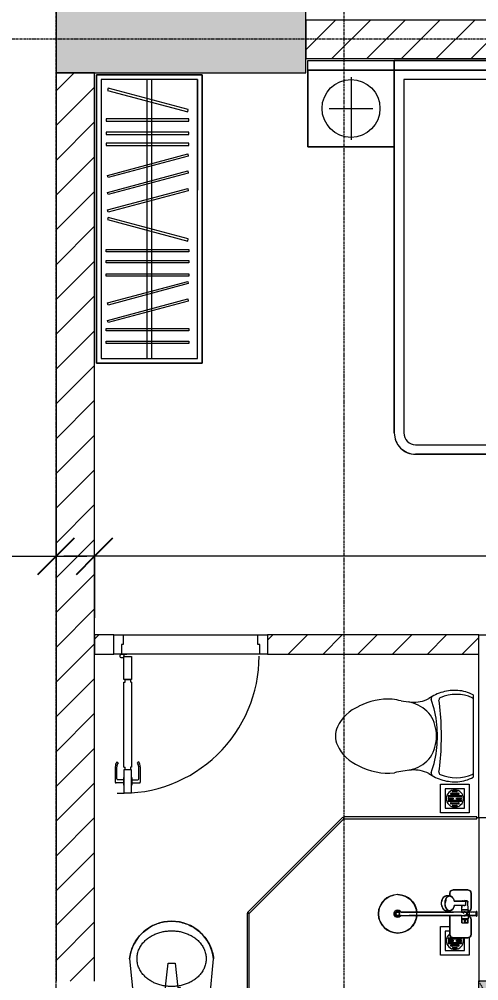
# Model space of a CAD drawing. Header units: millimetres. Extents: x 962 to 239635, y -15958 to 82755.
# Drawn here: x 106012 to 108403, y 56837 to 61841 of the extents above; entities that cross this region are included whole.
import ezdxf

# ---------------------------------------------------------------- set-up
doc = ezdxf.new("R2010")
doc.units = ezdxf.units.MM
doc.linetypes.add('Dash', pattern=[6, 3, -3])
doc.linetypes.add('Grid Line', pattern=[22.225, 12.7, -3.175, 3.175, -3.175])
for name, color, linetype, lineweight in [('0-1', 7, 'Continuous', 5), ('A-ANNO-DIMS', 211, 'Continuous', 9), ('A-ANNO-DIMS-160', 211, 'Continuous', 9), ('A-DETL-GENF-1', 9, 'Continuous', 9), ('A-DOOR-1', 254, 'Continuous', 9), ('A-DOOR-2', 9, 'Continuous', 9), ('A-FLOR-2', 9, 'Continuous', 9), ('A-GLAZ-CURT-1', 254, 'Continuous', 9), ('A-GLAZ-CURT-2', 9, 'Continuous', 9), ('A-WALL-1', 253, 'Continuous', 18), ('A-WALL-2', 9, 'Continuous', 9), ('A-WALL-3', 113, 'Continuous', 18), ('A-WALL-PATT-1', 10, 'Continuous', 9), ('A-WALL-PATT-2', 111, 'Continuous', 9), ('I-FURN-1', 254, 'Continuous', 9), ('M-EQPM-1', 254, 'Continuous', 9), ('P-SANR-FIXT', 6, 'Continuous', 9), ('P-SANR-FIXT-1', 254, 'Continuous', 9), ('S-COLS', 52, 'Continuous', 9), ('S-COLS-1', 52, 'Continuous', 5), ('S-COLS-2', 7, 'Continuous', 18), ('S-COLS-3', 254, 'Continuous', 9), ('S-COLS-4', 253, 'Continuous', 18), ('S-COLS-HDLN-1', 9, 'Dash', 9), ('S-GRID-1', 1, 'Grid Line', 9)]:
    doc.layers.add(name, color=color, linetype=linetype, lineweight=lineweight)
doc.styles.add('UTM Avo', font='UTM Avo.ttf', dxfattribs={"width": 0.9, "height": 400})
doc.dimstyles.new('1_Dim_chi_tiet_2_5', dxfattribs={"dimscale": 304.8, "dimtxt": 399.720379, "dimasz": 0.629921, "dimexe": 0.524934, "dimexo": 0.0625, "dimgap": 0.052493, "dimtad": 1, "dimdec": 0, "dimrnd": 5, "dimzin": 0, "dimdsep": 46, "dimtxsty": 'UTM Avo', "dimblk1": 'OBLIQUE', "dimblk2": 'OBLIQUE', "dimsah": 1, "dimcen": 0.09, "dimdle": 0.524934, "dimazin": 0, "dimtfac": 1, "dimtdec": 4, "dimtix": 1, "dimtmove": 0, "dimatfit": 3, "dimfxl": 1.049869, "dimfxlon": 1, "dimtvp": 1, "dimtolj": 1, "dimtzin": 0, "dimarcsym": 2})
doc.dimstyles.new('1_Dim_chi_tiet_2_5_1', dxfattribs={"dimscale": 304.8, "dimtxt": 399.720379, "dimasz": 0.629921, "dimexe": 0.524934, "dimexo": 0.0625, "dimgap": 0.052493, "dimtad": 1, "dimdec": 0, "dimrnd": 5, "dimzin": 0, "dimdsep": 46, "dimtxsty": 'UTM Avo', "dimblk1": 'OBLIQUE', "dimblk2": 'OBLIQUE', "dimsah": 1, "dimcen": 0.09, "dimdle": 0.524934, "dimazin": 0, "dimtfac": 1, "dimtdec": 4, "dimtix": 1, "dimtmove": 0, "dimatfit": 3, "dimfxl": 1.049869, "dimfxlon": 1, "dimtvp": 1, "dimtolj": 1, "dimtzin": 0, "dimarcsym": 2})
pattern_1 = [(45, (61750.9, 0), (-90.50967, 90.50967), [])]

# ---------------------------------------------------------------- blocks, each defined once
blk = doc.blocks.new('NCV_TKTC_KET CAU_rvt-1-TKCS_MB TẦNG 2')
at = {"layer": 'S-COLS-1'}
blk.add_hatch(color=256, dxfattribs=at).paths.add_polyline_path([(45752.6, 61561.9), (45752.6, 61911.9), (44452.6, 61911.9), (44452.6, 61561.9), (44829.7, 61561.9)])
at = {"layer": 'S-COLS-2'}
for p, q in [((44452.6, 61911.9), (44452.6, 61561.9)), ((45752.6, 61561.9), (45752.6, 61911.9)), ((44452.6, 61561.9), (45752.6, 61561.9))]:
    blk.add_line(p, q, dxfattribs=at)
blk = doc.blocks.new('DOOR_CW_01 CANH MO-PANEL KINH - DIG_02-800x2200-CỬA NHÔM KÍNH-401063-TKCS_MB TẦNG 2')
at = {"layer": 'A-DETL-GENF-1'}
for p, q in [((-347, -182), (-347, -62)), ((-347, -62), (-307, -62)), ((-307, -62), (-307, -182)), ((-307, -182), (-347, -182)), ((-347, -196), (-341, -196)), ((-347, -638), (-347, -196)), ((-341, -196), (-341, -182)), ((-341, -182), (-313, -182)), ((-313, -182), (-313, -196)), ((-307, -196), (-313, -196)), ((-307, -196), (-307, -638)), ((-392, -637), (-392, -716.5)), ((-384, -699.5), (-384, -637)), ((-383.9, -611.2), (-377.3, -615.8)), ((-347, -638), (-341, -638)), ((-341, -652), (-341, -638)), ((-307, -638), (-313, -638)), ((-313, -638), (-313, -652)), ((-270.1, -611.2), (-276.7, -615.8)), ((-270, -699.5), (-270, -637)), ((-262, -637), (-262, -716.5)), ((-349, -692.2), (-349, -731.8)), ((-347, -692.2), (-349, -692.2)), ((-307, -652), (-347, -652)), ((-347, -652), (-347, -772)), ((-347, -692.2), (-347, -731.8)), ((-313, -652), (-341, -652)), ((-307, -772), (-307, -652)), ((-307, -692.2), (-307, -731.8)), ((-307, -692.2), (-305, -692.2)), ((-305, -692.2), (-305, -731.8)), ((-349, -720.5), (-388, -720.5)), ((-349, -703.5), (-380, -703.5)), ((-349, -731.8), (-347, -731.8)), ((-305, -731.8), (-307, -731.8)), ((-305, -703.5), (-274, -703.5)), ((-305, -720.5), (-266, -720.5)), ((-347, -772), (-307, -772))]:
    blk.add_line(p, q, dxfattribs=at)
blk.add_circle((-357, -60), 10, dxfattribs=at)
for centre, radius, start, end in [((-357, -60), 714, 268, 0), ((-347, -637), 45, 145, 180), ((-347, -637), 37, 145, 180), ((-307, -637), 37, 0, 35), ((-307, -637), 45, 360, 35), ((-380, -699.5), 4, 180, 270), ((-274, -699.5), 4, 270, 0), ((-388, -716.5), 4, 180, 270), ((-266, -716.5), 4, 270, 0)]:
    blk.add_arc(centre, radius, start, end, dxfattribs=at)
at = {"layer": 'A-DOOR-2'}
for p, q in [((-400, -50), (-400, 50)), ((-400, 50), (-350, 50)), ((-350, 50), (-350, 0)), ((350, 0), (350, 50)), ((350, 50), (400, 50)), ((400, 50), (400, -50)), ((-360, -50), (-400, -50)), ((-360, 0), (-360, -50)), ((-350, 0), (-360, 0)), ((-357, -50), (-332, -50)), ((360, 0), (350, 0)), ((360, -50), (360, 0)), ((400, -50), (360, -50))]:
    blk.add_line(p, q, dxfattribs=at)
blk = doc.blocks.new('GIUONG NGU-2TAB-1600x2000 - GIUONG NGU-2TAB-1600x2000-901192-TKCS_MB TẦNG 2')
at = {"layer": 'I-FURN-1'}
for p, q in [((569.6, 2050), (1997.1, 2050)), ((1997.1, 2050), (569.6, 2050)), ((1997.1, 2000), (569.6, 2000)), ((458.5, 50), (458.5, 1938.9)), ((458.5, 1938.9), (458.5, 50)), ((508.5, 1938.9), (508.5, 100)), ((2058.2, 100), (2058.2, 1938.9)), ((2108.2, 1938.9), (2108.2, 50)), ((2108.2, 50), (2108.2, 1938.9)), ((8.5, 50), (8.5, 450.3)), ((8.5, 450.3), (458.5, 450.3)), ((8.5, 450.3), (458.5, 450.3)), ((8.5, 50), (8.5, 450.3)), ((233.5, 86.8), (233.5, 413.5)), ((458.5, 450.3), (458.5, 50)), ((458.5, 450.3), (458.5, 50)), ((2108.2, 50), (2108.2, 450.3)), ((2108.2, 450.3), (2558.2, 450.3)), ((2108.2, 450.3), (2108.2, 50)), ((2558.2, 450.3), (2108.2, 450.3)), ((2333.2, 86.8), (2333.2, 413.5)), ((2558.2, 450.3), (2558.2, 50)), ((2558.2, 50), (2558.2, 450.3)), ((120.2, 250.2), (346.8, 250.2)), ((2446.5, 250.2), (2219.8, 250.2)), ((508.5, 100), (2058.2, 100)), ((458.5, 50), (8.5, 50)), ((8.5, 0), (8.5, 50)), ((8.5, 50), (458.5, 50)), ((458.5, 50), (8.5, 50)), ((458.5, 0), (8.5, 0)), ((2108.2, 50), (458.5, 50)), ((458.5, 50), (458.5, 0)), ((458.5, 0), (458.5, 50)), ((458.5, 50), (2108.2, 50)), ((458.5, 50), (2108.2, 50)), ((2108.2, 0), (458.5, 0)), ((458.5, 0), (2108.2, 0)), ((2558.2, 50), (2108.2, 50)), ((2108.2, 50), (2558.2, 50)), ((2108.2, 0), (2108.2, 50)), ((2108.2, 50), (2108.2, 0)), ((2108.2, 50), (2558.2, 50)), ((2558.2, 0), (2108.2, 0)), ((2558.2, 50), (2558.2, 0))]:
    blk.add_line(p, q, dxfattribs=at)
for centre in [(233.5, 250.2), (2333.2, 250.2)]:
    blk.add_circle(centre, 150.7, dxfattribs=at)
for centre, radius, start, end in [((569.6, 1938.9), 111.1, 90, 180), ((569.6, 1938.9), 111.1, 90, 180), ((1997.1, 1938.9), 111.1, 0, 90), ((1997.1, 1938.9), 111.1, 360, 90), ((569.6, 1938.9), 61.1, 90, 180), ((1997.1, 1938.9), 61.1, 360, 90)]:
    blk.add_arc(centre, radius, start, end, dxfattribs=at)
blk = doc.blocks.new('TU QUAN AO-SUITE ROOM_3 - TU QUAN AO-SUITE ROOM_3-901193-TKCS_MB TẦNG 2')
at = {"layer": 'I-FURN-1'}
for p, q in [((-550, 1500), (0, 1500)), ((-550, 0), (-550, 1500)), ((0, 1500), (-550, 1500)), ((-550, 1500), (-550, 0)), ((-24, 1476), (-526, 1476)), ((-526, 1476), (-526, 600)), ((-526, 1476), (-526, 24)), ((-287, 576), (-287, 1476)), ((-263, 576), (-263, 1476)), ((-24, 24), (-24, 1476)), ((0, 1500), (0, 0)), ((0, 0), (0, 1500)), ((-480.1, 1386.9), (-480.1, 1398.9)), ((-480.1, 1398.9), (-50.1, 1398.9)), ((-480.1, 1386.9), (-480.1, 1398.9)), ((-50.1, 1386.9), (-480.1, 1386.9)), ((-50.1, 1398.9), (-50.1, 1386.9)), ((-480.1, 1320.5), (-480.1, 1332.5)), ((-480.1, 1332.5), (-50.1, 1332.5)), ((-480.1, 1320.5), (-480.1, 1332.5)), ((-50.1, 1320.5), (-480.1, 1320.5)), ((-50.1, 1332.5), (-50.1, 1320.5)), ((-478.3, 1178.1), (-61.3, 1289.9)), ((-58.2, 1278.3), (-475.2, 1166.5)), ((-61.3, 1289.9), (-58.2, 1278.3)), ((-478.3, 1086.9), (-61.3, 1198.6)), ((-475.2, 1166.5), (-478.3, 1178.1)), ((-58.2, 1187.1), (-475.2, 1075.3)), ((-61.3, 1198.6), (-58.2, 1187.1)), ((-475.2, 1075.3), (-478.3, 1086.9)), ((-480.1, 1035.3), (-480.1, 1047.3)), ((-480.1, 1047.3), (-50.1, 1047.3)), ((-480.1, 1035.3), (-480.1, 1047.3)), ((-50.1, 1035.3), (-480.1, 1035.3)), ((-50.1, 1047.3), (-50.1, 1035.3)), ((-480.1, 965.8), (-480.1, 977.8)), ((-480.1, 977.8), (-50.1, 977.8)), ((-480.1, 965.8), (-480.1, 977.8)), ((-50.1, 965.8), (-480.1, 965.8)), ((-50.1, 977.8), (-50.1, 965.8)), ((-480.1, 908.6), (-480.1, 920.6)), ((-480.1, 920.6), (-50.1, 920.6)), ((-480.1, 908.6), (-480.1, 920.6)), ((-50.1, 908.6), (-480.1, 908.6)), ((-50.1, 920.6), (-50.1, 908.6)), ((-475.2, 865.5), (-478.3, 853.9)), ((-478.3, 853.9), (-61.3, 742.1)), ((-58.2, 753.7), (-475.2, 865.5)), ((-61.3, 742.1), (-58.2, 753.7)), ((-478.3, 603.1), (-61.3, 714.9)), ((-58.2, 703.3), (-475.2, 591.5)), ((-61.3, 714.9), (-58.2, 703.3)), ((-478.3, 511.9), (-61.3, 623.6)), ((-475.2, 591.5), (-478.3, 603.1)), ((-58.2, 612.1), (-475.2, 500.3)), ((-61.3, 623.6), (-58.2, 612.1)), ((-550, 24), (-550, 576)), ((-526, 24), (-526, 600)), ((-287, 24), (-287, 576)), ((-263, 24), (-263, 576)), ((-478.3, 423.1), (-61.3, 534.9)), ((-475.2, 500.3), (-478.3, 511.9)), ((-58.2, 523.3), (-475.2, 411.5)), ((-61.3, 534.9), (-58.2, 523.3)), ((-475.2, 411.5), (-478.3, 423.1)), ((-480.1, 368.4), (-480.1, 356.4)), ((-50.1, 368.4), (-480.1, 368.4)), ((-480.1, 356.4), (-50.1, 356.4)), ((-50.1, 356.4), (-50.1, 368.4)), ((-480.1, 311.2), (-480.1, 299.2)), ((-50.1, 311.2), (-480.1, 311.2)), ((-50.1, 299.2), (-50.1, 311.2)), ((-480.1, 299.2), (-50.1, 299.2)), ((-480.1, 241.7), (-480.1, 229.7)), ((-50.1, 241.7), (-480.1, 241.7)), ((-480.1, 229.7), (-50.1, 229.7)), ((-50.1, 229.7), (-50.1, 241.7)), ((-475.2, 192.7), (-478.3, 181.1)), ((-478.3, 181.1), (-61.3, 69.4)), ((-58.2, 80.9), (-475.2, 192.7)), ((-61.3, 69.4), (-58.2, 80.9)), ((-526, 24), (-24, 24)), ((0, 0), (-550, 0)), ((-550, 0), (0, 0))]:
    blk.add_line(p, q, dxfattribs=at)
blk = doc.blocks.new('TOILET - TOILET-400871-TKCS_MB TẦNG 2')
at = {"layer": 'P-SANR-FIXT-1'}
for p, q in [((-171.7, 330.3), (-178.6, 355.5)), ((171.7, 330.3), (178.6, 355.5)), ((214.2, 19), (-214.2, 19)), ((194, 19.9), (-194, 19.9))]:
    blk.add_line(p, q, dxfattribs=at)
for centre, radius, start, end in [((45.1, 528.6), 217.6, 115.2282, 156.7784), ((0, 624.4), 111.7, 64.7718, 115.2282), ((-45.1, 528.6), 217.6, 23.2216, 64.7718), ((137.1, 461.2), 329.8, 152.3122, 185.6513), ((-137.1, 461.2), 329.8, 356.3165, 27.6878), ((-719.2, 297.5), 544.3, 4.5441, 13.9464), ((-1948.3, 805.1), 2171.2, 349.1051, 350.319), ((719.2, 297.5), 544.3, 169.7121, 175.4559), ((-343.5, 327.4), 167.3, 332.62, 4.5441), ((-0.4, 384), 179.5, 197.4036, 232.5964), ((0.4, 384), 179.5, 307.4036, 342.5964), ((343.5, 327.4), 167.3, 175.4559, 207.38), ((-4, 115.7), 233.6, 144.7853, 164.7039), ((4, 115.7), 233.6, 15.2961, 35.2147), ((-195, 224.1), 13.8, 71.0073, 129.3276), ((0.6, 792.1), 586.9, 251.0073, 264.1678), ((0, 416), 206.1, 237.9268, 270), ((0, 786.7), 581.5, 264.1678, 275.8322), ((0, 416), 206.1, 270, 302.0732), ((-0.6, 792.1), 586.9, 275.8322, 288.9927), ((195, 224.1), 13.8, 50.6724, 108.9927), ((1.9, 114.1), 239.7, 164.7039, 183.5487), ((-9.8, 107.2), 207.3, 156.2862, 203.7138), ((-189.1, 185.5), 11.7, 82.4212, 154.5895), ((178.9, 2951.3), 2778.4, 262.4212, 262.7649), ((-14.3, 1400.4), 1215.6, 262.593, 269.6026), ((0, 3462.8), 3278, 269.6026, 270.3974), ((14.3, 1400.4), 1215.6, 270.3974, 277.407), ((-178.9, 2951.3), 2778.4, 277.2351, 277.5788), ((189.1, 185.5), 11.7, 25.4105, 97.5788), ((9.8, 107.2), 207.3, 336.2862, 23.7138), ((-1.9, 114.1), 239.7, 356.4513, 15.2961), ((-46.1, 111.1), 191.6, 183.5487, 208.7191), ((46.1, 111.1), 191.6, 331.2809, 356.4513), ((-193.7, 26.4), 6.48, 203.7138, 267.6832), ((193.7, 26.4), 6.48, 272.3168, 336.2862)]:
    blk.add_arc(centre, radius, start, end, dxfattribs=at)
blk = doc.blocks.new('bonruatreo - Chậu rửa-V8-TKCS_MB TẦNG 2')
at = {"layer": 'P-SANR-FIXT-1'}
for p, q in [((198.4, 0), (-198.4, 0)), ((165, 0), (-165, 0)), ((218.6, -205), (198.4, 0)), ((-198.4, 0), (-218.6, -205)), ((-44.7, -42.8), (-35.6, -42.8)), ((-44.7, -54.2), (-44.7, -42.8)), ((-35.6, -42.8), (-35.6, -44.2)), ((-35.6, -44.2), (-33.1, -44.2)), ((-35.6, -44.2), (-35.6, -52.9)), ((-32.2, -52.9), (-33.1, -44.2)), ((-33, -37.3), (-31.4, -12.2)), ((32.7, -48.5), (-32.7, -48.5)), ((-30.2, -11), (30.2, -11)), ((33, -45.4), (18.5, -182.5)), ((31.4, -12.2), (33, -37.3)), ((-35.6, -54.2), (-44.7, -54.2)), ((-35.6, -52.9), (-35.6, -54.2)), ((-32.2, -52.9), (-35.6, -52.9)), ((-18.5, -182.5), (-32.2, -52.9)), ((18.5, -182.5), (-18.5, -182.5))]:
    blk.add_line(p, q, dxfattribs=at)
at = {"layer": 'P-SANR-FIXT-1', "flags": 128}
blk.add_lwpolyline([(218.6, -205), (217.4, -213.7), (215.9, -222.4), (214, -231), (211.8, -239.5), (209.3, -247.9), (206.4, -256.2), (203.2, -264.4), (199.6, -272.5), (195.8, -280.4), (191.6, -288.1), (187.1, -295.7), (182.3, -303.1), (177.3, -310.3), (171.9, -317.3), (166.3, -324.1), (160.4, -330.6), (154.2, -336.9), (147.8, -342.9), (141.2, -348.7), (134.3, -354.2), (127.3, -359.4), (120, -364.4), (112.5, -369), (104.9, -373.4), (97.1, -377.4), (89.1, -381.2), (81, -384.6), (72.7, -387.6), (64.4, -390.4), (55.9, -392.8), (47.3, -394.8), (38.7, -396.6), (30, -397.9), (21.3, -399), (12.5, -399.6), (3.7, -400), (-5.1, -399.9), (-13.9, -399.6), (-22.6, -398.8), (-31.4, -397.8), (-40.1, -396.3), (-48.7, -394.5), (-57.2, -392.4), (-65.7, -390), (-74, -387.2), (-82.2, -384.1), (-90.3, -380.6), (-98.3, -376.8), (-106.1, -372.7), (-113.7, -368.3), (-121.1, -363.6), (-128.4, -358.7), (-135.4, -353.4), (-142.2, -347.8), (-148.8, -342), (-155.2, -335.9), (-161.3, -329.6), (-167.2, -323), (-172.8, -316.2), (-178.1, -309.2), (-183.1, -302), (-187.8, -294.6), (-192.2, -287), (-196.4, -279.2), (-200.2, -271.3), (-203.7, -263.2), (-206.8, -255), (-209.7, -246.6), (-212.2, -238.2), (-214.3, -229.7), (-216.1, -221.1), (-217.6, -212.4), (-218.6, -205)], dxfattribs=at)
at = {"layer": 'P-SANR-FIXT-1'}
for centre, radius, start, end in [((5.5, -41.4), 38.7, 173.966, 184.1457), ((-30.1, -12.3), 1.3, 91.2278, 176.4003), ((30.1, -12.3), 1.3, 3.5997, 88.7722), ((-5.5, -41.4), 38.7, 353.966, 6.034), ((0, -180), 220, 186.525, 353.475)]:
    blk.add_arc(centre, radius, start, end, dxfattribs=at)
for points in [[(-180, -205), (-180, -197.6), (-178.6, -182.7), (-172.4, -161.2), (-162.5, -141.1), (-149.4, -123), (-133.8, -107), (-116.1, -93.4), (-96.9, -82.1), (-76.5, -73.2), (-55.2, -66.5), (-33.3, -62.1), (-11.2, -59.9), (11.1, -59.9), (33.3, -62.1), (55.2, -66.5), (76.5, -73.2), (96.9, -82.1), (116.1, -93.4), (133.8, -107.1), (149.5, -123), (162.5, -141.2), (172.4, -161.2), (178.6, -182.7), (180, -197.6), (180, -205)], [(180, -205), (180, -212.4), (178.6, -227.3), (172.4, -248.8), (162.5, -268.8), (149.5, -287), (133.8, -302.9), (116.1, -316.6), (96.9, -327.9), (76.5, -336.8), (55.2, -343.5), (33.3, -347.9), (11.1, -350.1), (-11.2, -350.1), (-33.3, -347.9), (-55.2, -343.5), (-76.5, -336.8), (-96.9, -327.9), (-116.1, -316.6), (-133.8, -303), (-149.4, -287), (-162.5, -268.9), (-172.4, -248.8), (-178.6, -227.3), (-180, -212.4), (-180, -205)]]:
    blk.add_open_spline(points, degree=3, dxfattribs=at)
blk = doc.blocks.new('93925000_0001 - 93925000_top_dwg_93925000_T-348115-TKCS_MB TẦNG 2')
at = {"layer": 'P-SANR-FIXT'}
for p, q in [((-125, -47.4), (-125, -123.4)), ((-29.3, -30.4), (-108, -30.4)), ((-46.3, -78.4), (-46.3, -46.7)), ((-27.2, -47.1), (-26.1, -47.1)), ((21.5, -45.9), (60.6, -46.7)), ((29.3, -30.4), (108, -30.4)), ((125, -47.4), (125, -123.4)), ((-27.2, -77.9), (-26.1, -77.9)), ((-9, -412.5), (-9, -62.5)), ((9, -62.5), (9, -412.5)), ((43, -78.7), (21.5, -79.2)), ((43, -64.7), (43, -117.7)), ((65.8, -117.7), (65.8, -64.7)), ((-108, -140.4), (-9, -140.4)), ((9, -140.4), (16.1, -140.4)), ((15.4, -159.1), (15.8, -143.3)), ((42.7, -117.9), (42.7, -117.9)), ((43.2, -117.6), (43.2, -117.5)), ((65.6, -117.5), (65.6, -117.6)), ((66.1, -117.9), (66.1, -117.9)), ((108, -140.4), (92.7, -140.4)), ((93, -143.3), (93.4, -159.1))]:
    blk.add_line(p, q, dxfattribs=at)
at = {"layer": 'P-SANR-FIXT', "flags": 128}
for points in [[(-45.8, -46.1), (-27.2, -46.1), (-27.2, -78.9), (-45.8, -78.9)], [(-26.1, -46), (-26.1, -78.9), (-9, -79)], [(21.5, -47.4), (21.5, -79.1), (9, -79)]]:
    blk.add_lwpolyline(points, dxfattribs=at)
at = {"layer": 'P-SANR-FIXT'}
for centre, radius in [((-36.5, -62.5), 3.95), ((0, -412.5), 100)]:
    blk.add_circle(centre, radius, dxfattribs=at)
for centre, radius, start, end in [((-108, -47.4), 17, 90, 180), ((-45.8, -46.6), 0.5, 90, 180), ((-29.3, -47.4), 17, 4.7626, 90), ((29.3, -47.4), 17, 90, 175.2374), ((59.7, -57.1), 10.5, 38.6491, 85.492), ((108, -47.4), 17, 360, 90), ((-45.8, -78.4), 0.5, 180, 270), ((0, -62.5), 12, 318.5904, 221.4096), ((0, -62.5), 9, 90, 180.0008), ((0, -62.5), 9, 360, 90), ((45.7, -61.8), 2.59, 155.1929, 175.7071), ((45.9, -61.8), 2.75, 130.8294, 155.1929), ((46.1, -62.1), 3.08, 110.5459, 130.8294), ((54.4, -334.8), 275.9, 88.2683, 91.7343), ((-11.1, -67.1), 76.9, 1.7693, 4.1075), ((65.2, -72.4), 3.46, 323.2522, 79.3541), ((-108, -123.4), 17, 180, 270), ((32.6, -143.6), 16.9, 172.414, 179.1297), ((33.7, -143.7), 17.9, 164.9525, 172.4168), ((35.2, -144.2), 19.5, 157.9614, 164.9563), ((37.1, -144.9), 21.6, 151.4775, 157.9654), ((39.3, -146.1), 24, 145.4892, 151.4815), ((41.5, -147.6), 26.8, 139.9517, 145.4927), ((43.6, -149.4), 29.5, 134.7867, 139.9744), ((46.2, -152), 33.2, 130.0223, 134.7808), ((47.7, -153.8), 35.5, 125.4414, 130.0144), ((49.9, -156.8), 39.2, 121.1773, 125.4365), ((50.6, -157.9), 40.5, 119.697, 121.1761), ((51, -158.7), 41.5, 117.0276, 119.7085), ((52.2, -161.1), 44.1, 113.3199, 117.0258), ((51.7, -159.9), 42.8, 109.7779, 113.2977), ((52.5, -162.2), 45.2, 106.1472, 109.7766), ((53.2, -164.5), 47.7, 103.9355, 106.1665), ((39.1, -108.2), 10.4, 284.3956, 285.5116), ((40.8, -114.2), 4.19, 285.5116, 289.9665), ((40.2, -112.5), 6, 289.9665, 292.7061), ((41.4, -115.3), 2.96, 292.7061, 296.5405), ((41.3, -115.1), 3.16, 296.9591, 300.8286), ((41.8, -115.8), 2.26, 300.8286, 305.287), ((42.1, -116.4), 1.64, 305.287, 309.9326), ((42.6, -116.9), 0.906, 309.9326, 315.24), ((66.5, -116.6), 1.39, 229.6335, 235.1234), ((66.3, -116.8), 1.08, 225.1702, 229.6335), ((67.3, -115.4), 2.79, 235.1234, 238.7439), ((67.2, -115.6), 2.6, 238.7439, 243.4573), ((67.8, -114.4), 3.89, 243.9189, 246.8313), ((68.1, -113.8), 4.52, 246.843, 250.4792), ((68.3, -113.2), 5.24, 250.478, 254.0406), ((68.5, -112.7), 5.75, 254.0357, 256.0561), ((55.4, -165.2), 48.4, 73.8659, 76.0481), ((56.2, -162.4), 45.5, 70.241, 73.86), ((57.4, -159.2), 42.1, 66.6693, 70.2637), ((56.5, -161.3), 44.3, 62.9815, 66.6728), ((58, -158.4), 41.1, 60.2783, 62.9855), ((57.7, -158.9), 41.7, 58.8444, 60.2824), ((59.2, -156.4), 38.7, 54.5377, 58.8482), ((60.9, -154), 35.8, 50.0034, 54.5405), ((62.8, -151.7), 32.8, 45.1921, 50.0042), ((65, -149.6), 29.8, 40.0487, 45.1896), ((87.6, -128.4), 1.5, 180, 187.5386), ((87.6, -128.4), 1.5, 258.6057, 270), ((67.2, -147.7), 26.8, 34.5125, 40.0422), ((69.4, -146.2), 24.2, 28.5363, 34.4919), ((73.8, -143.9), 19.2, 21.6374, 28.9183), ((71.2, -145), 22.1, 15.4436, 21.6374), ((76.8, -143.4), 16.2, 7.1859, 15.4436), ((73.9, -143.8), 19.1, 1.2699, 7.1859), ((108, -123.4), 17, 270, 360), ((32.7, -159), 17.3, 181.3198, 222.2619), ((54.2, -123), 60.6, 259.1395, 270.1494), ((54.2, -119.5), 64.1, 270.1494, 280.3637), ((76, -159), 17.4, 317.3098, 358.6393), ((0, -412.5), 18, 120.2491, 59.7509), ((0, -412.5), 12.2, 137.7946, 42.2054), ((0, -412.5), 9, 180, 0)]:
    blk.add_arc(centre, radius, start, end, dxfattribs=at)
for points, degree in [([(-12.9, 0), (-12.9, -1.5), (-12.9, -3)], 2), ([(12.9, 0), (0, 0), (-12.8, 0)], 2), ([(12.8, 0), (12.9, 0), (12.9, 0)], 2), ([(12.9, 0), (12.9, -1.5), (12.9, -3)], 2), ([(-5, -46), (-15.5, -46), (-26.1, -46)], 2), ([(-12.9, -3), (0, -3), (12.8, -3)], 2), ([(-12.8, -3), (-12.9, -3), (-12.9, -3)], 2), ([(-8.5, -3.8), (-8.5, -20.9), (-8.5, -38)], 2), ([(-8.5, -38), (0, -38), (8.5, -38)], 2), ([(-5, -38), (-5, -44.8), (-5, -51.6)], 2), ([(5, -38), (5, -44.8), (5, -51.6)], 2), ([(5, -46), (13.3, -46), (21.5, -46)], 2), ([(8.5, -3.8), (8.5, -20.9), (8.5, -38)], 2), ([(43.2, -61.6), (43.1, -62.2), (43.3, -62.8), (43, -63.5), (43, -64.1), (43, -64.7)], 5), ([(46.1, -59), (45.8, -59), (45.6, -59), (45.4, -59.1), (45.2, -59.1), (45, -59.2)], 5), ([(65.6, -61.6), (65.6, -60.8), (65.5, -60), (64.3, -59), (63.5, -59), (62.7, -59)], 5), ([(42.8, -182.5), (33, -180.6), (24.7, -176.4), (19.9, -170.7)], 3), ([(88.8, -170.8), (83.9, -176.5), (75.6, -180.7), (65.8, -182.5)], 3)]:
    blk.add_open_spline(points, degree=degree, dxfattribs=at)
for points, weights in [([(-9.3, -3), (-8.5, -3), (-8.5, -3.8)], [1, 0.707106775639, 1]), ([(9.3, -3), (8.5, -3), (8.5, -3.8)], [1, 0.707106765177, 1]), ([(21.5, -45.9), (21.5, -45.7), (21.5, -47.4)], [0.874147445041, 0.908470869121, 1]), ([(67.9, -74.4), (66.9, -75.7), (65.8, -76.4)], [1, 0.991614392871, 1]), ([(54.4, -167.3), (15.8, -167.3), (15.8, -143.6)], [1, 0.707106781187, 1]), ([(93, -143.6), (93, -167.3), (54.4, -167.3)], [1, 0.707106781187, 1])]:
    blk.add_rational_spline(points, weights, degree=2, dxfattribs=at)
blk.add_open_spline([(68, -50.6), (68.4, -51.1), (68.6, -51.7), (68.7, -53.5), (68.2, -54.7), (66.1, -57), (64.6, -58.1), (62.7, -59)], degree=3, knots=[0.3623591, 0.3623591, 0.3623591, 0.3623591, 0.4991435, 0.4991435, 0.7494159, 0.7494159, 0.9564651, 0.9564651, 0.9564651, 0.9564651], dxfattribs=at)
blk = doc.blocks.new('93925000_0001 - 93925000_top_dwg-348114-TKCS_MB TẦNG 2')
blk.add_blockref('93925000_0001 - 93925000_top_dwg_93925000_T-348115-TKCS_MB TẦNG 2', (0, 0))
blk = doc.blocks.new('93925000_0001 - 93925000_3D_low_dwg-348120-TKCS_MB TẦNG 2')
at = {"layer": 'P-SANR-FIXT'}
for p, q in [((-13, 0.4), (-12.1, 0.4)), ((-13, 0.4), (-11.6, 0.4)), ((-13, -2.4), (-13, 0.4)), ((-12.1, 0.4), (-9.1, 0.4)), ((-8, 0.4), (-11.6, 0.4)), ((-9.1, 0.4), (-5, 0.4)), ((-5, 0.4), (-8, 0.4)), ((-5, 0.4), (0, 0.4)), ((0, 0.4), (5.1, 0.4)), ((5.1, 0.4), (9, 0.4)), ((8.2, 0.4), (5.1, 0.4)), ((11.6, 0.4), (8.2, 0.4)), ((9, 0.4), (12, 0.4)), ((13, 0.4), (11.6, 0.4)), ((12, 0.4), (13, 0.4)), ((13, -2.4), (13, 0.4)), ((-125, -47), (-120, -35)), ((-120, -35), (-125, -47)), ((-125, -123), (-125, -47)), ((-125, -47), (-125, -123)), ((-120, -35), (-108, -30)), ((-108, -30), (-120, -35)), ((-108, -30), (-29.2, -30)), ((-29.2, -30), (-108, -30)), ((-46.3, -45.7), (-27.2, -45.6)), ((-46.3, -46.9), (-46.3, -45.7)), ((-46.3, -45.7), (-46.3, -46.9)), ((-46.3, -50.5), (-46.3, -46.9)), ((-29.2, -30), (-17.2, -35)), ((-17.2, -35), (-29.2, -30)), ((-27.2, -46.8), (-27.2, -45.6)), ((-27.2, -46.8), (-27.2, -50.4)), ((-26.1, -46.8), (-26.1, -45.6)), ((-8.5, -45.6), (-26.1, -45.6)), ((-26.1, -46.8), (-26.1, -50.4)), ((-17.2, -35), (-12.8, -45.6)), ((-12.8, -45.6), (-17.2, -35)), ((-13, -2.4), (-13, 0)), ((-12.1, -2.4), (-13, -2.4)), ((-13, -2.4), (-11.6, -2.4)), ((-12.1, -2.4), (-13, -2.4)), ((-13, -2.4), (-11.6, -2.4)), ((-9.1, -2.4), (-12.1, -2.4)), ((-9.1, -2.4), (-12.1, -2.4)), ((-11.6, -2.4), (-8.5, -2.4)), ((-11.6, -2.4), (-8.9, -2.4)), ((-11.1, -20.1), (-8.9, -14.6)), ((-8.9, -25.2), (-11.1, -20.1)), ((-5, -2.4), (-9.1, -2.4)), ((-8.9, -45.6), (-8.9, -2.4)), ((-6.1, -2.4), (-8.5, -2.4)), ((-8.5, -53.6), (-8.5, -2.4)), ((0, -2.4), (-5, -2.4)), ((5.1, -2.4), (0, -2.4)), ((5.1, -2.4), (9, -2.4)), ((6.1, -2.4), (8.5, -2.4)), ((11.6, -2.4), (8.5, -2.4)), ((8.5, -2.4), (8.5, -53.6)), ((21.5, -45.6), (8.5, -45.6)), ((8.9, -2.4), (8.9, -45.6)), ((11.6, -2.4), (8.9, -2.4)), ((11.1, -20.1), (8.9, -15)), ((8.9, -25.6), (11.1, -20.1)), ((9, -2.4), (12, -2.4)), ((9, -2.4), (12, -2.4)), ((13, -2.4), (11.6, -2.4)), ((13, -2.4), (11.6, -2.4)), ((12, -2.4), (13, -2.4)), ((12, -2.4), (13, -2.4)), ((17.2, -35), (12.8, -45.6)), ((12.8, -45.6), (17.2, -35)), ((13, -2.4), (13, 0)), ((17.2, -35), (29.2, -30)), ((17.2, -35), (29.2, -30)), ((21.5, -45.6), (60.6, -46.1)), ((21.5, -46.8), (21.5, -45.6)), ((21.5, -46.8), (21.5, -50.4)), ((29.2, -30), (108, -30)), ((108, -30), (29.2, -30)), ((60.6, -46.1), (66.7, -50.3)), ((108, -30), (120, -35)), ((120, -35), (108, -30)), ((120, -35), (125, -47)), ((125, -47), (120, -35)), ((125, -47), (125, -123)), ((125, -123), (125, -47)), ((-46.3, -50.5), (-46.3, -56.1)), ((-46.3, -56.1), (-46.3, -62.1)), ((-46.3, -68.1), (-46.3, -62.1)), ((-46.3, -73.7), (-46.3, -68.1)), ((-46.3, -77.3), (-46.3, -73.7)), ((-46.3, -78.5), (-46.3, -77.3)), ((-46.3, -78.5), (-46.3, -77.3)), ((-46.3, -78.5), (-27.2, -78.6)), ((-40.5, -62.1), (-39.4, -59.4)), ((-40.5, -62.1), (-39.3, -64.9)), ((-36.6, -58.1), (-39.4, -59.4)), ((-36.5, -66.1), (-39.3, -64.9)), ((-36.6, -58.1), (-33.6, -59.3)), ((-33.6, -64.8), (-36.5, -66.1)), ((-33.6, -59.3), (-32.5, -62.1)), ((-33.6, -64.8), (-32.5, -62.1)), ((-27.2, -56), (-27.2, -50.4)), ((-27.2, -62.1), (-27.2, -56)), ((-27.2, -68.2), (-27.2, -62.1)), ((-27.2, -73.8), (-27.2, -68.2)), ((-27.2, -77.4), (-27.2, -73.8)), ((-27.2, -78.6), (-27.2, -77.4)), ((-26.1, -56), (-26.1, -50.4)), ((-26.1, -62.1), (-26.1, -56)), ((-26.1, -68.2), (-26.1, -62.1)), ((-26.1, -73.8), (-26.1, -68.2)), ((-26.1, -77.4), (-26.1, -73.8)), ((-26.1, -78.6), (-26.1, -77.4)), ((-26.1, -78.6), (-9, -78.6)), ((-11.1, -57.5), (-12, -62.1)), ((-11.2, -57.7), (-12, -62.1)), ((-12, -62.1), (-11.2, -66.5)), ((-12, -62.1), (-11.2, -66.5)), ((-8.5, -53.6), (-11.2, -57.7)), ((-8.5, -53.6), (-11.2, -57.7)), ((-11.1, -57.5), (-11.2, -57.7)), ((-11.1, -66.7), (-11.2, -66.5)), ((-11.2, -66.5), (-9, -69.8)), ((-11.1, -66.7), (-9, -69.9)), ((-5.4, -54.9), (-9, -62.1)), ((-9, -62.1), (-9, -66.3)), ((-9, -79.5), (-9, -66.3)), ((-9, -79.5), (-9, -94.5)), ((-9, -94.5), (-9, -122.1)), ((-4.4, -50.9), (-8.5, -53.6)), ((-4.4, -50.9), (-8.5, -53.6)), ((0, -53.1), (-5.4, -54.9)), ((-4.6, -51), (-4.4, -50.9)), ((0, -50.1), (-4.4, -50.9)), ((4.4, -50.9), (0, -50.1)), ((2.5, -54.1), (0, -53.1)), ((6.4, -68.5), (0, -71.1)), ((4.4, -50.9), (4.6, -51)), ((4.4, -50.9), (8.5, -53.6)), ((4.4, -50.9), (8.5, -53.6)), ((9, -62.1), (6.4, -55.7)), ((9, -62.1), (7.9, -59.4)), ((11.1, -57.5), (8.5, -53.6)), ((11.2, -57.7), (8.5, -53.6)), ((11.2, -57.7), (8.5, -53.6)), ((9, -62.1), (9, -66.5)), ((9, -79.6), (9, -66.5)), ((9, -69.8), (11.2, -66.5)), ((9, -69.8), (11.2, -66.5)), ((9, -69.8), (11.1, -66.7)), ((9, -78.6), (21.5, -78.6)), ((9, -79.6), (9, -94.6)), ((9, -94.6), (9, -122.1)), ((11.1, -57.5), (11.2, -57.7)), ((11.1, -66.7), (12, -62.1)), ((11.1, -66.7), (11.2, -66.5)), ((12, -62.1), (11.2, -57.7)), ((12, -62.1), (11.2, -57.7)), ((11.2, -66.5), (12, -62.1)), ((21.5, -56), (21.5, -50.4)), ((21.5, -62.1), (21.5, -56)), ((21.5, -68.2), (21.5, -62.1)), ((21.5, -73.8), (21.5, -68.2)), ((21.5, -77.4), (21.5, -73.8)), ((21.5, -78.6), (21.5, -77.4)), ((21.5, -78.6), (44.3, -78.3)), ((43.3, -68.3), (43.8, -62.2)), ((43.3, -68.3), (44.3, -66.3)), ((44.3, -70.3), (43.3, -68.3)), ((44.3, -58.6), (44.2, -112.9)), ((65.4, -58.6), (44.3, -58.6)), ((52.7, -58.6), (54.8, -57.9)), ((54.8, -57.9), (56.9, -58.6)), ((65.4, -58.6), (65.4, -112.9)), ((66.3, -68.3), (65.4, -66.3)), ((65.4, -70.2), (66.3, -68.3)), ((66.3, -68.3), (65.5, -58.6)), ((66.7, -50.3), (69.5, -62.1)), ((66.7, -73.9), (69.5, -62.1)), ((-120, -135), (-125, -123)), ((-125, -123), (-120, -135)), ((-108, -140), (-120, -135)), ((-120, -135), (-108, -140)), ((-8.8, -140), (-108, -140)), ((-108, -140), (-8.8, -140)), ((-9, -122.1), (-9, -352.1)), ((16.1, -140), (8.8, -140)), ((8.8, -140), (16.1, -140)), ((9, -352.1), (9, -122.1)), ((16, -140.4), (19, -131.1)), ((16, -140.4), (16, -160.1)), ((19.3, -150.1), (16, -140.4)), ((27.2, -123.6), (19, -131.1)), ((27.5, -157.3), (19.3, -150.1)), ((42.7, -116.4), (27.2, -123.6)), ((44.2, -112.9), (42.7, -116.4)), ((65.4, -112.9), (67, -116.4)), ((67, -116.4), (82.2, -123.4)), ((82.2, -123.4), (90.4, -130.7)), ((90.7, -149.6), (82.5, -157.2)), ((90.4, -130.7), (93.7, -140.4)), ((90.7, -149.6), (93.7, -140.4)), ((108, -140), (93.6, -140)), ((93.6, -140), (108, -140)), ((93.7, -140.4), (93.7, -160.1)), ((108, -140), (120, -135)), ((108, -140), (120, -135)), ((125, -123), (120, -135)), ((120, -135), (125, -123)), ((16, -160.1), (18.8, -169)), ((19.3, -169.7), (16, -160.1)), ((25.5, -175.3), (19.3, -169.7)), ((27.5, -157.3), (39.8, -162.4)), ((39.8, -182), (27.5, -177)), ((39.6, -182), (54.8, -183.9)), ((39.8, -162.4), (54.8, -164.2)), ((39.8, -182), (54.8, -183.9)), ((70.6, -162.2), (54.8, -164.2)), ((54.8, -183.9), (70.6, -181.9)), ((54.8, -183.9), (69.3, -182.2)), ((70.6, -162.2), (82.5, -157.2)), ((82.5, -176.8), (70.6, -181.9)), ((82.2, -177), (79.6, -178.1)), ((90.7, -169.3), (82.5, -176.8)), ((90.6, -169.4), (88.2, -171.6)), ((93.7, -160.1), (90.7, -169.3)), ((-77.7, -348.9), (-89.8, -367.9)), ((-61.8, -333.3), (-77.7, -348.9)), ((-42.5, -321.4), (-61.8, -333.3)), ((-21.4, -314.2), (-42.5, -321.4)), ((-9, -312.8), (-21.4, -314.2)), ((22.5, -314.4), (9, -312.9)), ((43, -321.6), (22.5, -314.4)), ((61.9, -333.3), (43, -321.6)), ((78.8, -350.3), (61.9, -333.3)), ((-97.3, -388.9), (-100, -411.9)), ((-89.8, -367.9), (-97.3, -388.9)), ((-11.8, -397.7), (-16.7, -404)), ((-9, -396.3), (-11.8, -397.7)), ((-9, -374.4), (-9, -352.1)), ((-9, -394.7), (-9, -374.4)), ((-9, -394.7), (-9, -407.6)), ((9, -374.3), (9, -352.1)), ((9, -394.5), (9, -374.3)), ((9, -394.5), (9, -407.4)), ((11.7, -397.6), (9, -396.3)), ((11.7, -397.6), (16.7, -403.7)), ((11.7, -397.6), (16.7, -403.7)), ((90.5, -369.3), (78.8, -350.3)), ((97.6, -390.1), (90.5, -369.3)), ((100, -411.9), (97.6, -390.1)), ((-100, -411.9), (-97.6, -433.8)), ((-97.6, -433.8), (-90.5, -454.4)), ((-16.7, -404), (-18.5, -411.9)), ((-18.5, -411.9), (-18.5, -411.9)), ((-18.5, -411.9), (-16.5, -420.1)), ((-16.5, -420.1), (-11.3, -426.5)), ((-12, -411.9), (-9, -404.4)), ((-8.3, -420.6), (-12, -411.9)), ((-11.3, -426.5), (-3.9, -430)), ((-5.4, -404.7), (-9, -411.9)), ((-9, -407.6), (-9, -411.9)), ((-9, -411.9), (-9, -411.9)), ((0, -423.9), (-8.3, -420.6)), ((-5.4, -404.7), (-6.3, -405.5)), ((-5.4, -419.1), (-6.2, -418.4)), ((-5.4, -404.7), (0, -402.9)), ((0, -420.9), (-5.4, -419.1)), ((0, -420.9), (-5.4, -419.1)), ((-3.9, -430), (4.1, -429.9)), ((5.4, -404.7), (0, -402.9)), ((5.4, -419.1), (0, -420.9)), ((5.4, -419.1), (0, -420.9)), ((8.7, -420.2), (0, -423.9)), ((4.1, -429.9), (11.7, -426.2)), ((9, -411.9), (5.4, -404.7)), ((5.4, -404.7), (6.2, -405.4)), ((5.4, -419.1), (9, -411.6)), ((5.4, -419.1), (9, -411.9)), ((6.2, -418.4), (5.4, -419.1)), ((8.7, -420.2), (12, -411.9)), ((12, -411.9), (9, -404.9)), ((9, -411.9), (9, -407.4)), ((9, -411.6), (9, -411.9)), ((16.5, -420.1), (11.7, -426.2)), ((18.5, -411.9), (16.5, -420.1)), ((16.7, -403.7), (18.5, -411.9)), ((16.7, -403.7), (18.5, -411.9)), ((18.5, -411.9), (18.5, -411.9)), ((89.8, -455.8), (97.5, -433.9)), ((100, -411.9), (97.5, -433.9)), ((-90.5, -454.4), (-78.4, -473.9)), ((-78.4, -473.9), (-62.2, -490.2)), ((-62.2, -490.2), (-43.5, -501.9)), ((42.9, -502.2), (61.9, -490.4)), ((61.9, -490.4), (78, -474.5)), ((78, -474.5), (89.8, -455.8)), ((-43.5, -501.9), (-22.2, -509.4)), ((-22.2, -509.4), (-0.1, -511.9)), ((-0.1, -511.9), (22.1, -509.4)), ((22.1, -509.4), (42.9, -502.2))]:
    blk.add_line(p, q, dxfattribs=at)
blk = doc.blocks.new('93925000_0001 - FMM 93925000-401075-TKCS_MB TẦNG 2')
at = {"extrusion": (0, 0, -1), "zscale": -1, "rotation": 180}
for name in ['93925000_0001 - 93925000_top_dwg-348114-TKCS_MB TẦNG 2', '93925000_0001 - 93925000_3D_low_dwg-348120-TKCS_MB TẦNG 2']:
    blk.add_blockref(name, (0, 0), dxfattribs=at)
blk = doc.blocks.new('THU NUOC - THU NUOC-V54-TKCS_MB TẦNG 2')
at = {"layer": 'M-EQPM-1'}
for p, q in [((-66.3, -70.6), (-66.3, 79.4)), ((-66.3, 79.4), (-16.7, 79.4)), ((-16.7, 54.4), (-41.3, 54.4)), ((-41.3, 54.4), (-41.3, -45.6)), ((-23.3, 19.6), (40.9, 19.6)), ((40.9, 13.6), (-23.3, 13.6)), ((-23.3, 7.2), (0.7, 7.2)), ((0.7, 1.2), (-23.3, 1.2)), ((0.7, 7.2), (0.7, 1.2)), ((16.7, 1.2), (16.7, 7.2)), ((16.7, 7.2), (40.9, 7.2)), ((40.9, 1.2), (16.7, 1.2)), ((58.7, -45.6), (58.7, 19.9)), ((83.7, 22.9), (83.7, -70.6)), ((-41.3, -45.6), (58.7, -45.6)), ((-23.3, -4.8), (40.9, -4.8)), ((40.9, -10.8), (-23.3, -10.8)), ((-11, -17.3), (28.5, -17.3)), ((28.5, -23.3), (-11, -23.3)), ((-1.1, -29.6), (18.5, -29.6)), ((18.5, -35.6), (-1.1, -35.6)), ((83.7, -70.6), (-66.3, -70.6))]:
    blk.add_line(p, q, dxfattribs=at)
for centre, radius, start, end in [((8.7, 4.4), 45, 124.7193, 180), ((8.7, 4.4), 45, 124.7193, 180), ((8.7, 4.4), 45, 180, 0), ((8.7, 4.4), 45, 180, 360), ((-23.3, 16.6), 3, 90, 270), ((-23.3, 4.2), 3, 90, 270), ((-11, 29.1), 3, 165, 240), ((40.9, 16.6), 3, 270, 90), ((40.9, 4.2), 3, 270, 90), ((8.7, 4.4), 45, 0, 20.2407), ((8.7, 4.4), 45, 360, 20.2407), ((-23.3, -7.8), 3, 90, 270), ((-11, -20.3), 3, 90, 270), ((-1.1, -32.6), 3, 90, 270), ((18.5, -32.6), 3, 270, 90), ((28.5, -20.3), 3, 270, 90), ((40.9, -7.8), 3, 270, 90)]:
    blk.add_arc(centre, radius, start, end, dxfattribs=at)
blk = doc.blocks.new('THU NUOC - THU NUOC-455054-TKCS_MB TẦNG 2')
at = {"layer": 'M-EQPM-1'}
for p, q in [((-66.3, -70.6), (-66.3, 79.4)), ((-66.3, 79.4), (83.7, 79.4)), ((58.7, 54.4), (-41.3, 54.4)), ((-41.3, 54.4), (-41.3, -45.6)), ((58.7, -45.6), (58.7, 54.4)), ((83.7, 79.4), (83.7, -70.6)), ((-23.3, 19.6), (40.9, 19.6)), ((40.9, 13.6), (-23.3, 13.6)), ((-23.3, 7.2), (0.7, 7.2)), ((0.7, 1.2), (-23.3, 1.2)), ((-11, 32.1), (28.5, 32.1)), ((28.5, 26.1), (-11, 26.1)), ((-1.1, 44.5), (18.5, 44.5)), ((18.5, 38.5), (-1.1, 38.5)), ((0.7, 7.2), (0.7, 1.2)), ((16.7, 1.2), (16.7, 7.2)), ((16.7, 7.2), (40.9, 7.2)), ((40.9, 1.2), (16.7, 1.2)), ((-41.3, -45.6), (58.7, -45.6)), ((-23.3, -4.8), (40.9, -4.8)), ((40.9, -10.8), (-23.3, -10.8)), ((-11, -17.3), (28.5, -17.3)), ((28.5, -23.3), (-11, -23.3)), ((-1.1, -29.6), (18.5, -29.6)), ((18.5, -35.6), (-1.1, -35.6)), ((83.7, -70.6), (-66.3, -70.6))]:
    blk.add_line(p, q, dxfattribs=at)
for centre, radius, start, end in [((8.7, 4.4), 45, 0, 180), ((8.7, 4.4), 45, 360, 180), ((8.7, 4.4), 45, 180, 0), ((8.7, 4.4), 45, 180, 360), ((-23.3, 16.6), 3, 90, 270), ((-23.3, 4.2), 3, 90, 270), ((-11, 29.1), 3, 90, 270), ((-1.1, 41.5), 3, 90, 270), ((18.5, 41.5), 3, 270, 90), ((28.5, 29.1), 3, 270, 90), ((40.9, 16.6), 3, 270, 90), ((40.9, 4.2), 3, 270, 90), ((-23.3, -7.8), 3, 90, 270), ((-11, -20.3), 3, 90, 270), ((-1.1, -32.6), 3, 90, 270), ((18.5, -32.6), 3, 270, 90), ((28.5, -20.3), 3, 270, 90), ((40.9, -7.8), 3, 270, 90)]:
    blk.add_arc(centre, radius, start, end, dxfattribs=at)
blk = doc.blocks.new('System Panel - Glazed-588850-TKCS_MB TẦNG 2')
at = {"layer": 'A-GLAZ-CURT-2'}
for p, q in [((221.3, 5), (-221.3, 5)), ((-221.3, 5), (-221.3, -5)), ((221.3, -5), (221.3, 5)), ((-221.3, -5), (221.3, -5))]:
    blk.add_line(p, q, dxfattribs=at)
blk = doc.blocks.new('System Panel - Glazed-580250-TKCS_MB TẦNG 2')
at = {"layer": 'A-GLAZ-CURT-2'}
for p, q in [((350.6, 5), (-350.6, 5)), ((-350.6, 5), (-350.6, -5)), ((350.6, -5), (350.6, 5)), ((-350.6, -5), (350.6, -5))]:
    blk.add_line(p, q, dxfattribs=at)
blk = doc.blocks.new('System Panel - Glazed-901202-TKCS_MB TẦNG 2')
at = {"layer": 'A-GLAZ-CURT-2'}
for p, q in [((347.1, 5), (-347.1, 5)), ((-347.1, 5), (-347.1, -5)), ((347.1, -5), (347.1, 5)), ((-347.1, -5), (347.1, -5))]:
    blk.add_line(p, q, dxfattribs=at)
blk = doc.blocks.new('G1_SOF - BO TRU - 100x200-746114-TKCS_MB TẦNG 2')
at = {"layer": 'S-COLS'}
blk.add_hatch(color=256, dxfattribs=at).paths.add_polyline_path([(50, -100), (50, 100), (-50, 100), (-50, -100)])
at = {"layer": 'S-COLS-4'}
for p, q in [((-50, 100), (50, 100)), ((-50, -100), (-50, 100)), ((50, 100), (50, -100)), ((50, -100), (-50, -100))]:
    blk.add_line(p, q, dxfattribs=at)
at = {"layer": 'S-COLS-HDLN-1'}
for p, q in [((50, -100), (-50, 100)), ((-50, -100), (50, 100))]:
    blk.add_line(p, q, dxfattribs=at)
blk = doc.blocks.new('NCV_TKTC_TANG 2_rvt-1-TKCS_MB TẦNG 2')
at = {"layer": 'A-WALL-PATT-1'}
h = blk.add_hatch(dxfattribs=at)
h.set_pattern_fill('FP_1', color=256, style=0, pattern_type=2)
h.set_pattern_definition([(45, (0, 0), (-90.50967, 90.50967), [])])
h.paths.add_polyline_path([(44652.6, 58536.9), (44752.6, 58536.9), (44752.6, 58636.9), (44652.6, 58636.9)])
h.paths.add_polyline_path([(45552.6, 58536.9), (46652.6, 58536.9), (46652.6, 58636.9), (45552.6, 58636.9)])
at = {"layer": 'A-FLOR-2'}
for p, q in [((44802.6, 58636.9), (45502.6, 58636.9)), ((46652.6, 58636.9), (47102.6, 58636.9)), ((46652.6, 57686.9), (46652.6, 58536.9)), ((46642.6, 57686.9), (46652.6, 57686.9)), ((46652.6, 57684.9), (46652.6, 57686.9))]:
    blk.add_line(p, q, dxfattribs=at)
at = {"layer": 'A-WALL-1'}
for p, q in [((44752.6, 58636.9), (44652.6, 58636.9)), ((44652.6, 58636.9), (44652.6, 58536.9)), ((44752.6, 58536.9), (44752.6, 58636.9)), ((46652.6, 58636.9), (45552.6, 58636.9)), ((45552.6, 58636.9), (45552.6, 58536.9)), ((46652.6, 58536.9), (46652.6, 58636.9)), ((44652.6, 58536.9), (44752.6, 58536.9)), ((45552.6, 58536.9), (46652.6, 58536.9)), ((46652.6, 57684.9), (46652.6, 56836.9)), ((46752.6, 57684.9), (46652.6, 57684.9))]:
    blk.add_line(p, q, dxfattribs=at)
at = {"layer": 'A-WALL-2'}
for p, q in [((44802.6, 58636.9), (45502.6, 58636.9)), ((45512.6, 58536.9), (44792.6, 58536.9))]:
    blk.add_line(p, q, dxfattribs=at)
at = {"layer": 'A-DOOR-1'}
blk.add_blockref('DOOR_CW_01 CANH MO-PANEL KINH - DIG_02-800x2200-CỬA NHÔM KÍNH-401063-TKCS_MB TẦNG 2', (45152.6, 58586.9), dxfattribs=at)
at = {"layer": 'A-GLAZ-CURT-1'}
for name, p, rotation in [('System Panel - Glazed-580250-TKCS_MB TẦNG 2', (45700.5, 57437.4), 45.00000000000011), ('System Panel - Glazed-588850-TKCS_MB TẦNG 2', (45452.6, 56968.2), 90.00000000000011)]:
    blk.add_blockref(name, p, dxfattribs=dict(at, rotation=rotation))
blk.add_blockref('System Panel - Glazed-901202-TKCS_MB TẦNG 2', (46295.5, 57685.3), dxfattribs=at)
at = {"layer": 'I-FURN-1', "rotation": 180}
for name, p in [('GIUONG NGU-2TAB-1600x2000 - GIUONG NGU-2TAB-1600x2000-901192-TKCS_MB TẦNG 2', (48320.9, 61626.9)), ('TU QUAN AO-SUITE ROOM_3 - TU QUAN AO-SUITE ROOM_3-901193-TKCS_MB TẦNG 2', (44662.6, 61551.9))]:
    blk.add_blockref(name, p, dxfattribs=at)
at = {"layer": 'M-EQPM-1'}
for name, p in [('THU NUOC - THU NUOC-455054-TKCS_MB TẦNG 2', (46519.3, 57780.9)), ('THU NUOC - THU NUOC-V54-TKCS_MB TẦNG 2', (46519.3, 57040.4))]:
    blk.add_blockref(name, p, dxfattribs=at)
at = {"layer": 'P-SANR-FIXT-1'}
for name, p, rotation in [('TOILET - TOILET-400871-TKCS_MB TẦNG 2', (46642.6, 58110.3), 90.00000000000132), ('93925000_0001 - FMM 93925000-401075-TKCS_MB TẦNG 2', (46642.6, 57185.3), 90.0000000000004), ('bonruatreo - Chậu rửa-V8-TKCS_MB TẦNG 2', (45053.9, 56746.9), 180)]:
    blk.add_blockref(name, p, dxfattribs=dict(at, rotation=rotation))
at = {"layer": 'S-COLS-3', "rotation": 180}
blk.add_blockref('G1_SOF - BO TRU - 100x200-746114-TKCS_MB TẦNG 2', (46702.6, 56736.9), dxfattribs=at)
blk = doc.blocks.new('DIMBLOCK219-TKCS_MB TẦNG 2')
at = {"layer": 'A-ANNO-DIMS-160'}
for p, q in [((104153.5, 59365.9), (104153.5, 58885.9)), ((104153.5, 59045.9), (104153.5, 59365.9)), ((106203.5, 59365.9), (106203.5, 58885.9)), ((106203.5, 59045.9), (106203.5, 59365.9)), ((103993.5, 59045.9), (106363.5, 59045.9))]:
    blk.add_line(p, q, dxfattribs=at)
at = {"layer": 'A-ANNO-DIMS-160', "lineweight": 25}
for p, q in [((104153.5, 59045.9), (104249.5, 59141.9)), ((106203.5, 59045.9), (106299.5, 59141.9)), ((104153.5, 59045.9), (104057.5, 58949.9)), ((106203.5, 59045.9), (106107.5, 58949.9))]:
    blk.add_line(p, q, dxfattribs=at)
at = {"layer": 'A-ANNO-DIMS-160', "color": 0, "insert": (104630.7, 59565.5), "char_height": 400, "width": 1314.636, "attachment_point": 1, "line_spacing_factor": 1.110334, "style": 'UTM Avo'}
blk.add_mtext('2050', dxfattribs=at)
blk = doc.blocks.new('_Oblique')
at = {"color": 0, "linetype": 'ByBlock', "lineweight": -2}
blk.add_line((-0.5, -0.5), (0.5, 0.5), dxfattribs=at)
blk = doc.blocks.new('DIMBLOCK268-TKCS_MB TẦNG 2')
at = {"layer": 'A-ANNO-DIMS-160'}
for p, q in [((106403.5, 58725.9), (106403.5, 59205.9)), ((115003.5, 58725.9), (115003.5, 59205.9)), ((115163.5, 59045.9), (106243.5, 59045.9)), ((106403.5, 59045.9), (106403.5, 58725.9)), ((115003.5, 59045.9), (115003.5, 58725.9))]:
    blk.add_line(p, q, dxfattribs=at)
at = {"layer": 'A-ANNO-DIMS-160', "lineweight": 25}
for p, q in [((106403.5, 59045.9), (106499.5, 59141.9)), ((115003.5, 59045.9), (115099.5, 59141.9)), ((106403.5, 59045.9), (106307.5, 58949.9)), ((115003.5, 59045.9), (114907.5, 58949.9))]:
    blk.add_line(p, q, dxfattribs=at)
at = {"layer": 'A-ANNO-DIMS-160', "color": 0, "insert": (110155.7, 59565.5), "char_height": 400, "width": 1314.636, "attachment_point": 1, "line_spacing_factor": 1.110334, "style": 'UTM Avo'}
blk.add_mtext('8600', dxfattribs=at)

msp = doc.modelspace()

# ---------------------------------------------------------------- hatches: boundary and pattern name
at = {"layer": 'A-WALL-PATT-2'}
h = msp.add_hatch(dxfattribs=at)
h.set_pattern_fill('FP_1', color=256, style=0, pattern_type=2)
h.set_pattern_definition(pattern_1)
h.paths.add_polyline_path([(114503.5, 61636.9), (114503.5, 61836.9), (110903.8, 61836.9), (110903.8, 61636.9), (113028.9, 61636.9)])
h.paths.add_polyline_path([(110703.8, 61636.9), (110703.8, 61836.9), (107503.5, 61836.9), (107503.5, 61636.9), (109804.8, 61636.9)])
h = msp.add_hatch(dxfattribs=at)
h.set_pattern_fill('FP_1', color=256, style=0, pattern_type=2)
h.set_pattern_definition(pattern_1)
h.paths.add_polyline_path([(106403.5, 53711.9), (106403.5, 53861.9), (106203.5, 53861.9), (106203.5, 53711.9)])
h.paths.add_polyline_path([(106403.5, 54951.9), (106403.5, 56635.3), (106203.5, 56635.3), (106203.5, 54951.9)])
h.paths.add_polyline_path([(106203.5, 56835.3), (106403.5, 56835.3), (106403.5, 61561.9), (106203.5, 61561.9), (106203.5, 57478.7)])

# ---------------------------------------------------------------- linework, layer by layer
at = {"layer": 'A-WALL-3'}
for p, q in [((110703.8, 61836.9), (107503.5, 61836.9)), ((107503.5, 61836.9), (107503.5, 61636.9)), ((107503.5, 61636.9), (110703.8, 61636.9)), ((106403.5, 61561.9), (106203.5, 61561.9)), ((106203.5, 61561.9), (106203.5, 56835.3)), ((106403.5, 56835.3), (106403.5, 61561.9))]:
    msp.add_line(p, q, dxfattribs=at)
at = {"layer": 'S-GRID-1'}
for p, q in [((106203.5, 19351.6), (106203.5, 76542.3)), ((107703.5, 19351.6), (107703.5, 76542.3)), ((189415.6, 61736.9), (96253.4, 61736.9))]:
    msp.add_line(p, q, dxfattribs=at)

# ---------------------------------------------------------------- block references
at = {"layer": '0-1'}
for name in ['NCV_TKTC_KET CAU_rvt-1-TKCS_MB TẦNG 2', 'NCV_TKTC_TANG 2_rvt-1-TKCS_MB TẦNG 2']:
    msp.add_blockref(name, (61750.9, 0), dxfattribs=at)

# ---------------------------------------------------------------- dimensions: what is measured, and where the dimension line sits
at = {"layer": 'A-ANNO-DIMS'}
for base, p1, p2, dimstyle, override, picture, middle in [((106203.5, 59045.9), (104153.5, 59365.9), (106203.5, 59365.9), '1_Dim_chi_tiet_2_5', {"dimpost": '<>', "dimfxl": 2050}, 'DIMBLOCK219-TKCS_MB TẦNG 2', (105178.5, 59268.9)), ((106403.5, 59045.9), (115003.5, 58725.9), (106403.5, 58725.9), '1_Dim_chi_tiet_2_5_1', {"dimpost": '<>', "dimfxl": 8600}, 'DIMBLOCK268-TKCS_MB TẦNG 2', (110703.5, 59268.9))]:
    dim = msp.add_linear_dim(base=base, p1=p1, p2=p2, dimstyle=dimstyle, override=override, dxfattribs=at)
    dim.commit()
    dim.dimension.update_dxf_attribs({"geometry": picture, "text_midpoint": middle})

doc.saveas('drawing.dxf')
